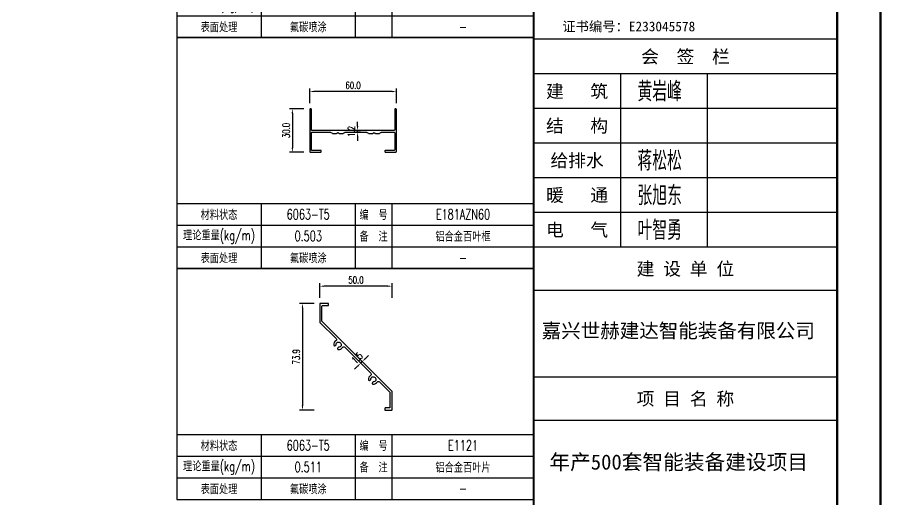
# Model space of a CAD drawing. Extents: x -160106 to 966792, y -663931 to 1550022.
# Drawn here: x -31827 to -31219, y -86220 to -85886 of the extents above; entities that cross this region are included whole.
import ezdxf
from ezdxf.enums import TextEntityAlignment as Align

# ---------------------------------------------------------------- set-up
doc = ezdxf.new("R2010")
doc.units = 0
for name, color, linetype in [('!ZN1-标注-173', 173, 'Continuous'), ('!ZN5-铝材断面-6', 6, 'Continuous'), ('0-cxFrame', 155, 'Continuous'), ('qianming', 155, 'Continuous')]:
    doc.layers.add(name, color=color, linetype=linetype)
doc.layers.add('0-cxText', color=131, linetype='Continuous', lineweight=25)
doc.styles.add('BZHZ', font='bzxw', dxfattribs={"width": 0.8, "bigfont": 'bzhz'})
doc.styles.add('cx_biaoti', font='')
doc.styles.add('cx_tuming', font='simhei.ttf')
doc.styles.add('cx_tuqian1', font='')
doc.styles.add('ZNDimTStyle', font='ROMANS.shx', dxfattribs={"width": 0.7, "bigfont": 'CHINESE.shx'})
doc.styles.add('ZNTextStyle', font='ROMANS.shx', dxfattribs={"width": 0.7, "bigfont": 'CHINESE.shx'})
doc.styles.add('样式 1', font='romans.shx', dxfattribs={"width": 0.7, "bigfont": 'chinese.shx'})
doc.styles.add('黑体', font='simhei.ttf', dxfattribs={"height": 12})
doc.styles.get('cx_biaoti').set_extended_font_data('SimSun')
doc.styles.get('cx_tuqian1').set_extended_font_data('SimSun')
doc.dimstyles.new('ZN型材-2', dxfattribs={"dimscale": 2, "dimtxt": 2.5, "dimasz": 1.5, "dimexe": 1, "dimexo": 2, "dimgap": 0.9, "dimtad": 1, "dimdec": 1, "dimzin": 0, "dimdsep": 46, "dimtxsty": 'ZNDimTStyle', "dimcen": 2.5, "dimdle": 1, "dimclrd": 173, "dimclre": 173, "dimclrt": 7, "dimazin": 2, "dimtfac": 1, "dimtdec": 4, "dimtix": 1, "dimtmove": 2, "dimatfit": 3, "dimfxl": 0, "dimfrac": 2, "dimtolj": 1, "dimtzin": 0, "dimarcsym": 0})

# ---------------------------------------------------------------- blocks, each defined once
blk = doc.blocks.new('zjcx_lan_huiqian(Dragon)')
for p, q in [((-7000, -800), (0, -800)), ((-5000, -800), (-5000, -4800)), ((-3000, -800), (-3000, -4800)), ((-7000, -1600), (0, -1600)), ((-7000, -2400), (0, -2400)), ((-7000, -3200), (0, -3200)), ((-7000, -4000), (0, -4000))]:
    blk.add_line(p, q)
at = {"const_width": 30}
blk.add_lwpolyline([(-7000, 0), (0, 0)], dxfattribs=at)
blk.add_lwpolyline([(-7000, 0), (0, 0), (0, -4800), (-7000, -4800)], close=True, dxfattribs=at)
at = {"style": 'cx_biaoti'}
for s, p in [('会  签  栏', (-3500, -400)), ('建   筑', (-6000, -1200)), ('结   构', (-6000, -2000)), ('给排水', (-6000, -2800)), ('暖   通', (-6000, -3600)), ('电   气', (-6000, -4400))]:
    blk.add_text(s, height=300, dxfattribs=at).set_placement(p, align=Align.MIDDLE)
blk = doc.blocks.new('T-汇签(Dragon)')
at = {"layer": '0-cxFrame'}
blk.add_blockref('zjcx_lan_huiqian(Dragon)', (0, 0), dxfattribs=at)
at = {"layer": 'qianming', "style": 'BZHZ', "width": 0.8}
for s, p in [('黄岩峰', (-4094, -1189)), ('蒋松松', (-4094, -2789)), ('张旭东', (-4094, -3589)), ('叶智勇', (-4094, -4389))]:
    blk.add_text(s, height=450, dxfattribs=at).set_placement(p, align=Align.MIDDLE)
blk = doc.blocks.new('zjcx_TT(Dragon)')
at = {"layer": '0-cxFrame', "const_width": 30}
blk.add_lwpolyline([(-7000, -10200), (0, -10200), (0, 0), (-7000, 0)], close=True, dxfattribs=at)
at = {"color": 7, "style": 'cx_biaoti'}
blk.add_text('证书编号：E233045578', height=225, dxfattribs=at).set_placement((-6340, -10022))
blk = doc.blocks.new('zjcx_lan_xiangmu(Dragon)')
for p, q in [((-7000, 9000), (0, 9000)), ((-7000, 6000), (0, 6000)), ((-7000, 3000), (0, 3000)), ((-5000, 1000), (-5000, 0))]:
    blk.add_line(p, q)
at = {"const_width": 30}
for points in [[(-7000, 10000), (0, 10000)], [(-7000, 7000), (0, 7000)], [(-7000, 7000), (0, 7000)], [(-7000, 4000), (0, 4000)], [(-7000, 4000), (0, 4000)], [(-7000, 1000), (0, 1000)], [(-7000, 0), (0, 0)]]:
    blk.add_lwpolyline(points, dxfattribs=at)
blk.add_lwpolyline([(-7000, 10000), (0, 10000), (0, 0), (-7000, 0)], close=True)
at = {"style": 'cx_biaoti'}
for s, p in [('建 设 单 位', (-3500, 9500)), ('项 目 名 称', (-3500, 6500)), ('子 项 名 称', (-3500, 3500)), ('工程编号', (-6013, 500))]:
    blk.add_text(s, height=300, dxfattribs=at).set_placement(p, align=Align.MIDDLE)
blk = doc.blocks.new('T-项目(Dragon)')
blk.add_blockref('zjcx_lan_xiangmu(Dragon)', (0, 0))
at = {"color": 3, "style": 'cx_tuming'}
for s, height, p in [('嘉兴世赫建达智能装备有限公司', 330, (-6816, 7901)), ('年产500套智能装备建设项目 ', 350, (-6638, 4859))]:
    blk.add_text(s, height=height, dxfattribs=at).set_placement(p)
blk = doc.blocks.new('zjcx_T2(Dragon)')
at = {"layer": '0-cxFrame', "const_width": 50}
blk.add_lwpolyline([(-7000, 40000), (0, 40000), (0, 0), (-7000, 0)], close=True, dxfattribs=at)
at = {"layer": '0-cxFrame'}
for name, p in [('zjcx_TT(Dragon)', (0, 40000)), ('T-汇签(Dragon)', (0, 29800)), ('T-项目(Dragon)', (0, 15000))]:
    blk.add_blockref(name, p, dxfattribs=at)
blk = doc.blocks.new('TK22.A2 L(Dragon)')
at = {"layer": '0-cxFrame', "color": 7, "const_width": 0.5}
blk.add_lwpolyline([(0, 0), (-594, 0), (-594, 420), (0, 420)], close=True, dxfattribs=at)
at = {"layer": '0-cxFrame', "const_width": 0.5}
for points in [[(-80, 10), (-574, 10), (-574, 410), (-80, 410)], [(-10, 10), (-80, 10), (-80, 410), (-10, 410)]]:
    blk.add_lwpolyline(points, close=True, dxfattribs=at)
at = {"layer": '0-cxFrame', "xscale": 0.01, "yscale": 0.01, "zscale": 0.01}
blk.add_blockref('zjcx_T2(Dragon)', (-10, 10), dxfattribs=at)
at = {"style": '黑体', "flags": 4}
blk.add_attdef('图幅', text='', height=3.3, dxfattribs=at).set_placement((-40, 3), align=Align.RIGHT)
at = {"layer": '0-cxText', "flags": 4}
for tag, height, style, p in [('建设单位', 3.5, 'cx_tuming', (-45, 240)), ('项目名称', 3.5, 'cx_tuming', (-45, 210)), ('子项名称', 3.5, 'cx_tuming', (-45, 180)), ('工程编号', 3.3, 'cx_tuqian1', (-35, 165)), ('图名1', 3.5, 'cx_tuming', (-45, 87)), ('图名2', 3.5, 'cx_tuming', (-45, 79)), ('图名3', 3.5, 'cx_tuming', (-45, 71)), ('出图日期', 3.3, 'cx_tuqian1', (-39, 60)), ('专业', 3.3, 'cx_tuqian1', (-55, 52)), ('图号', 3.3, 'cx_tuqian1', (-55, 44)), ('版次', 3.3, 'cx_tuqian1', (-20, 44))]:
    blk.add_attdef(tag, text='', height=height, dxfattribs=dict(at, style=style)).set_placement(p, align=Align.MIDDLE)
at = {"layer": 'Defpoints', "color": 6, "flags": 4}
for tag, height, style, p in [('tufu', 3.3, '黑体', (-12, 12)), ('dwfname', 4, 'cx_tuqian1', (-80, 3))]:
    blk.add_attdef(tag, text='', height=height, dxfattribs=dict(at, style=style)).set_placement(p, align=Align.RIGHT)
blk = doc.blocks.new('20210903165230')
at = {"layer": '!ZN1-标注-173'}
for p, q in [((0, -115), (247, -115)), ((0, -130), (247, -130)), ((0, -145), (247, -145))]:
    blk.add_line(p, q, dxfattribs=at)
at = {"layer": '!ZN1-标注-173', "color": 173, "ltscale": 0.1}
for p, q in [((58.48, -115), (58.48, -160)), ((123.5, -114.99), (123.5, -159.99)), ((148.9, -114.99), (148.9, -159.99))]:
    blk.add_line(p, q, dxfattribs=at)
at = {"layer": '!ZN1-标注-173'}
blk.add_lwpolyline([(0, -159.99), (247, -159.99), (247, 0), (0, 0)], close=True, dxfattribs=at)
at = {"layer": '!ZN1-标注-173', "color": 7, "style": 'ZNTextStyle', "width": 0.7}
for s, p in [('材料状态', (29.24, -122.5)), ('编  号', (136.2, -122.49)), ('理论重量(kg/m)', (29.24, -137.5)), ('备  注', (136.2, -137.49)), ('表面处理', (29.24, -152.5))]:
    blk.add_text(s, height=7, dxfattribs=at).set_placement(p, align=Align.MIDDLE)
at = {"layer": '!ZN1-标注-173', "color": 2, "style": '样式 1', "width": 0.7, "flags": 8}
for tag, p in [('材料状态', (90.99, -122.5)), ('编号', (198.07, -122.5)), ('米重', (90.99, -137.5)), ('备注', (198.07, -137.5)), ('表面处理', (90.99, -152.5)), ('-', (198.07, -152.5))]:
    blk.add_attdef(tag, text='', height=7, dxfattribs=at).set_placement(p, align=Align.MIDDLE)
blk = doc.blocks.new('*D3657')
at = {"layer": '!ZN1-标注-173', "color": 173, "lineweight": -2, "transparency": 16777216}
for p, q in [((-31624.62, -85945.55), (-31624.62, -85935.55)), ((-31567.62, -85937.55), (-31621.62, -85937.55)), ((-31564.62, -85945.55), (-31564.62, -85935.55))]:
    blk.add_line(p, q, dxfattribs=at)
at = {"layer": '!ZN1-标注-173', "color": 173, "transparency": 16777216}
for points in [[(-31621.62, -85937.05), (-31621.62, -85938.05), (-31624.62, -85937.55)], [(-31567.62, -85937.05), (-31567.62, -85938.05), (-31564.62, -85937.55)]]:
    blk.add_solid(points, dxfattribs=at)
at = {"layer": 'Defpoints', "color": 0, "transparency": 16777216}
for p in [(-31624.62, -85937.55), (-31624.62, -85949.55), (-31564.62, -85949.55)]:
    blk.add_point(p, dxfattribs=at)
at = {"layer": '!ZN1-标注-173', "color": 7, "transparency": 16777216, "insert": (-31594.62, -85933.25), "char_height": 5, "attachment_point": 5, "style": 'ZNDimTStyle'}
blk.add_mtext('\\A1;60.0', dxfattribs=at)
blk = doc.blocks.new('*D3658')
at = {"layer": '!ZN1-标注-173', "color": 173, "lineweight": -2, "transparency": 16777216}
for p, q in [((-31628.62, -85949.55), (-31638.62, -85949.55)), ((-31636.62, -85952.55), (-31636.62, -85976.55)), ((-31628.62, -85979.55), (-31638.62, -85979.55))]:
    blk.add_line(p, q, dxfattribs=at)
at = {"layer": '!ZN1-标注-173', "color": 173, "transparency": 16777216}
for points in [[(-31637.12, -85952.55), (-31636.12, -85952.55), (-31636.62, -85949.55)], [(-31637.12, -85976.55), (-31636.12, -85976.55), (-31636.62, -85979.55)]]:
    blk.add_solid(points, dxfattribs=at)
at = {"layer": 'Defpoints', "color": 0, "transparency": 16777216}
for p in [(-31624.62, -85949.55), (-31636.62, -85979.55), (-31624.62, -85979.55)]:
    blk.add_point(p, dxfattribs=at)
at = {"layer": '!ZN1-标注-173', "color": 7, "transparency": 16777216, "insert": (-31640.92, -85964.55), "char_height": 5, "attachment_point": 5, "rotation": 90, "style": 'ZNDimTStyle'}
blk.add_mtext('\\A1;30.0', dxfattribs=at)
blk = doc.blocks.new('*D3659')
at = {"layer": '!ZN1-标注-173', "color": 173, "lineweight": -2, "transparency": 16777216}
for p, q in [((-31617.62, -86080.38), (-31617.62, -86070.38)), ((-31570.62, -86072.38), (-31614.62, -86072.38)), ((-31567.62, -86080.38), (-31567.62, -86070.38))]:
    blk.add_line(p, q, dxfattribs=at)
at = {"layer": '!ZN1-标注-173', "color": 173, "transparency": 16777216}
for points in [[(-31614.62, -86071.88), (-31614.62, -86072.88), (-31617.62, -86072.38)], [(-31570.62, -86071.88), (-31570.62, -86072.88), (-31567.62, -86072.38)]]:
    blk.add_solid(points, dxfattribs=at)
at = {"layer": 'Defpoints', "color": 0, "transparency": 16777216}
for p in [(-31617.62, -86072.38), (-31617.62, -86084.38), (-31567.62, -86084.38)]:
    blk.add_point(p, dxfattribs=at)
at = {"layer": '!ZN1-标注-173', "color": 7, "transparency": 16777216, "insert": (-31592.62, -86068.08), "char_height": 5, "attachment_point": 5, "style": 'ZNDimTStyle'}
blk.add_mtext('\\A1;50.0', dxfattribs=at)
blk = doc.blocks.new('*D3660')
at = {"layer": '!ZN1-标注-173', "color": 173, "lineweight": -2, "transparency": 16777216}
for p, q in [((-31621.62, -86084.38), (-31631.62, -86084.38)), ((-31629.62, -86087.38), (-31629.62, -86155.25)), ((-31621.62, -86158.25), (-31631.62, -86158.25))]:
    blk.add_line(p, q, dxfattribs=at)
at = {"layer": '!ZN1-标注-173', "color": 173, "transparency": 16777216}
for points in [[(-31630.12, -86087.38), (-31629.12, -86087.38), (-31629.62, -86084.38)], [(-31630.12, -86155.25), (-31629.12, -86155.25), (-31629.62, -86158.25)]]:
    blk.add_solid(points, dxfattribs=at)
at = {"layer": 'Defpoints', "color": 0, "transparency": 16777216}
for p in [(-31617.62, -86084.38), (-31629.62, -86158.25), (-31617.62, -86158.25)]:
    blk.add_point(p, dxfattribs=at)
at = {"layer": '!ZN1-标注-173', "color": 7, "transparency": 16777216, "insert": (-31633.92, -86121.31), "char_height": 5, "attachment_point": 5, "rotation": 90, "style": 'ZNDimTStyle'}
blk.add_mtext('\\A1;73.9', dxfattribs=at)
blk = doc.blocks.new('*D3667')
at = {"layer": '!ZN1-标注-173', "color": 173, "lineweight": -2, "ltscale": 30, "transparency": 16777216}
for p, q in [((-31591.49, -85961.55), (-31591.49, -85958.55)), ((-31592.3, -85964.55), (-31589.49, -85964.55)), ((-31591.49, -85965.75), (-31591.49, -85964.55)), ((-31592.3, -85965.75), (-31589.49, -85965.75)), ((-31591.49, -85968.75), (-31591.49, -85971.75))]:
    blk.add_line(p, q, dxfattribs=at)
at = {"layer": '!ZN1-标注-173', "color": 173, "ltscale": 30, "transparency": 16777216}
for points in [[(-31591.99, -85961.55), (-31590.99, -85961.55), (-31591.49, -85964.55)], [(-31591.99, -85968.75), (-31590.99, -85968.75), (-31591.49, -85965.75)]]:
    blk.add_solid(points, dxfattribs=at)
at = {"layer": 'Defpoints', "color": 0, "ltscale": 30, "transparency": 16777216}
for p in [(-31596.3, -85964.55), (-31591.49, -85964.55), (-31596.3, -85965.75)]:
    blk.add_point(p, dxfattribs=at)
at = {"layer": '!ZN1-标注-173', "color": 7, "ltscale": 30, "transparency": 16777216, "insert": (-31595.79, -85965.15), "char_height": 5, "attachment_point": 5, "rotation": 90, "style": 'ZNDimTStyle'}
blk.add_mtext('\\A1;1.2', dxfattribs=at)
blk = doc.blocks.new('*D3668')
at = {"layer": '!ZN1-标注-173', "color": 173, "lineweight": -2, "ltscale": 30, "transparency": 16777216}
for p, q in [((-31590.25, -86122.63), (-31586.84, -86126.03)), ((-31586.13, -86122.5), (-31584.01, -86120.37)), ((-31591.44, -86127.8), (-31593.56, -86129.92)), ((-31591.31, -86123.69), (-31587.9, -86127.09)), ((-31589.32, -86125.68), (-31588.26, -86124.62))]:
    blk.add_line(p, q, dxfattribs=at)
at = {"layer": '!ZN1-标注-173', "color": 173, "ltscale": 30, "transparency": 16777216}
for points in [[(-31586.49, -86122.14), (-31585.78, -86122.85), (-31588.26, -86124.62)], [(-31591.79, -86127.44), (-31591.08, -86128.15), (-31589.32, -86125.68)]]:
    blk.add_solid(points, dxfattribs=at)
at = {"layer": 'Defpoints', "color": 0, "ltscale": 30, "transparency": 16777216}
for p in [(-31594.14, -86120.86), (-31593.07, -86119.8), (-31588.26, -86124.62)]:
    blk.add_point(p, dxfattribs=at)
at = {"layer": '!ZN1-标注-173', "color": 7, "ltscale": 30, "transparency": 16777216, "insert": (-31591.83, -86122.11), "char_height": 5, "attachment_point": 5, "rotation": 45, "style": 'ZNDimTStyle'}
blk.add_mtext('\\A1;1.5', dxfattribs=at)

msp = doc.modelspace()

# ---------------------------------------------------------------- linework, layer by layer
at = {"layer": '!ZN5-铝材断面-6', "color": 6}
for points in [[(-31605.68, -85966.4), (-31605.47, -85966.2, -0.198912), (-31605.12, -85966.05, -0.198912), (-31604.76, -85966.2), (-31604.56, -85966.4, 0.198912), (-31604.2, -85966.55), (-31601.55, -85966.55, 0.139419), (-31601.29, -85966.48), (-31600.24, -85965.83, -0.139419), (-31599.98, -85965.75), (-31592.62, -85965.75), (-31585.26, -85965.75, -0.139419), (-31585, -85965.83), (-31583.95, -85966.48, 0.139419), (-31583.68, -85966.55), (-31581.03, -85966.55, 0.198912), (-31580.68, -85966.4), (-31580.47, -85966.2, -0.198912), (-31580.12, -85966.05, -0.198912), (-31579.76, -85966.2), (-31579.56, -85966.4, 0.198912), (-31579.2, -85966.55), (-31576.55, -85966.55, 0.139419), (-31576.29, -85966.48), (-31575.24, -85965.83, -0.139419), (-31574.98, -85965.75), (-31566.32, -85965.75, -0.414214), (-31565.82, -85966.25), (-31565.82, -85977.85, -0.414214), (-31566.32, -85978.35), (-31572.12, -85978.35, 0.414214), (-31572.62, -85978.85), (-31572.62, -85979.05, 0.414214), (-31572.12, -85979.55), (-31565.12, -85979.55, 0.414214), (-31564.62, -85979.05), (-31564.62, -85950.05, 0.414214), (-31565.12, -85949.55), (-31565.32, -85949.55, 0.414214), (-31565.82, -85950.05), (-31565.82, -85964.05, -0.414214), (-31566.32, -85964.55), (-31592.62, -85964.55), (-31622.92, -85964.55, -0.414214), (-31623.42, -85964.05), (-31623.42, -85950.05, 0.414214), (-31623.92, -85949.55), (-31624.12, -85949.55, 0.414214), (-31624.62, -85950.05), (-31624.62, -85979.05, 0.414214), (-31624.12, -85979.55), (-31617.12, -85979.55, 0.414214), (-31616.62, -85979.05), (-31616.62, -85978.85, 0.414214), (-31617.12, -85978.35), (-31622.92, -85978.35, -0.414214), (-31623.42, -85977.85), (-31623.42, -85966.25, -0.414214), (-31622.92, -85965.75), (-31610.26, -85965.75, -0.139419), (-31610, -85965.83), (-31608.95, -85966.48, 0.139419), (-31608.68, -85966.55), (-31606.03, -85966.55, 0.198912)], [(-31601.89, -86114.78, -0.470149), (-31600.36, -86114.64), (-31582.33, -86132.66, -0.470149), (-31582.48, -86134.19, 0.269987), (-31583.91, -86137.19, 0.467831), (-31583.28, -86137.63), (-31582.79, -86137.5, 0.351391), (-31582.42, -86137, -2.56779), (-31580.69, -86138.72, 0.351391), (-31581.2, -86139.09), (-31581.33, -86139.58, 0.467831), (-31580.89, -86140.21, 0.269987), (-31577.89, -86138.78, -0.470149), (-31576.36, -86138.64), (-31569.21, -86145.79, -0.198912), (-31569.12, -86146), (-31569.12, -86156.45, -0.414214), (-31569.42, -86156.75), (-31572.32, -86156.75, 0.414214), (-31572.62, -86157.05), (-31572.62, -86157.95, 0.414214), (-31572.32, -86158.25), (-31567.92, -86158.25, 0.414214), (-31567.62, -86157.95), (-31567.62, -86145.38, 0.198912), (-31567.71, -86145.17), (-31616.03, -86096.84, -0.198912), (-31616.12, -86096.63), (-31616.12, -86086.18, -0.414214), (-31615.82, -86085.88), (-31611.92, -86085.88, 0.414214), (-31611.62, -86085.58), (-31611.62, -86084.68, 0.414214), (-31611.92, -86084.38), (-31617.32, -86084.38, 0.414214), (-31617.62, -86084.68), (-31617.62, -86097.25, 0.198912), (-31617.53, -86097.46), (-31606.33, -86108.66, -0.470149), (-31606.48, -86110.19, 0.269987), (-31607.91, -86113.19, 0.467831), (-31607.28, -86113.63), (-31606.79, -86113.5, 0.351391), (-31606.42, -86113, -2.56779), (-31604.69, -86114.72, 0.351391), (-31605.2, -86115.09), (-31605.33, -86115.58, 0.467831), (-31604.89, -86116.21, 0.269987)]]:
    msp.add_lwpolyline(points, format="xyb", close=True, dxfattribs=at)

# ---------------------------------------------------------------- block references
at = {"layer": '!ZN1-标注-173', "ltscale": 20}
ref = msp.add_blockref('20210903165230', (-31716.62, -85740.12), dxfattribs=at)
ref.add_attrib('备注', '铝合金百叶框', dxfattribs={"color": 2, "height": 7, "style": '样式 1', "width": 0.7}).set_placement((-31518.54, -85877.62), align=Align.MIDDLE)
ref.add_attrib('编号', 'E183AZN60', dxfattribs={"color": 2, "height": 7, "style": '样式 1', "width": 0.7}).set_placement((-31518.54, -85862.62), align=Align.MIDDLE)
ref.add_attrib('表面处理', '氟碳喷涂', dxfattribs={"color": 2, "height": 7, "style": '样式 1', "width": 0.7}).set_placement((-31625.63, -85892.62), align=Align.MIDDLE)
ref.add_attrib('米重', '0.469', dxfattribs={"color": 2, "height": 7, "style": '样式 1', "width": 0.7}).set_placement((-31625.63, -85877.62), align=Align.MIDDLE)
ref.add_attrib('材料状态', '6063-T5', dxfattribs={"color": 2, "height": 7, "style": '样式 1', "width": 0.7}).set_placement((-31625.63, -85862.62), align=Align.MIDDLE)
ref.add_attrib('-', '-', dxfattribs={"color": 2, "height": 7, "style": '样式 1', "width": 0.7}).set_placement((-31518.54, -85892.62), align=Align.MIDDLE)
ref = msp.add_blockref('20210903165230', (-31716.62, -85900.11), dxfattribs=at)
ref.add_attrib('备注', '铝合金百叶框', dxfattribs={"color": 2, "height": 7, "style": '样式 1', "width": 0.7}).set_placement((-31518.54, -86037.61), align=Align.MIDDLE)
ref.add_attrib('编号', 'E181AZN60', dxfattribs={"color": 2, "height": 7, "style": '样式 1', "width": 0.7}).set_placement((-31518.54, -86022.61), align=Align.MIDDLE)
ref.add_attrib('表面处理', '氟碳喷涂', dxfattribs={"color": 2, "height": 7, "style": '样式 1', "width": 0.7}).set_placement((-31625.63, -86052.6), align=Align.MIDDLE)
ref.add_attrib('米重', '0.503', dxfattribs={"color": 2, "height": 7, "style": '样式 1', "width": 0.7}).set_placement((-31625.63, -86037.6), align=Align.MIDDLE)
ref.add_attrib('材料状态', '6063-T5', dxfattribs={"color": 2, "height": 7, "style": '样式 1', "width": 0.7}).set_placement((-31625.63, -86022.6), align=Align.MIDDLE)
ref.add_attrib('-', '-', dxfattribs={"color": 2, "height": 7, "style": '样式 1', "width": 0.7}).set_placement((-31518.54, -86052.61), align=Align.MIDDLE)
ref = msp.add_blockref('20210903165230', (-31716.62, -86060.09), dxfattribs=at)
ref.add_attrib('备注', '铝合金百叶片', dxfattribs={"color": 2, "height": 7, "style": '样式 1', "width": 0.7}).set_placement((-31518.54, -86197.59), align=Align.MIDDLE)
ref.add_attrib('编号', 'E1121', dxfattribs={"color": 2, "height": 7, "style": '样式 1', "width": 0.7}).set_placement((-31518.54, -86182.59), align=Align.MIDDLE)
ref.add_attrib('表面处理', '氟碳喷涂', dxfattribs={"color": 2, "height": 7, "style": '样式 1', "width": 0.7}).set_placement((-31625.63, -86212.59), align=Align.MIDDLE)
ref.add_attrib('米重', '0.511', dxfattribs={"color": 2, "height": 7, "style": '样式 1', "width": 0.7}).set_placement((-31625.63, -86197.59), align=Align.MIDDLE)
ref.add_attrib('材料状态', '6063-T5', dxfattribs={"color": 2, "height": 7, "style": '样式 1', "width": 0.7}).set_placement((-31625.63, -86182.59), align=Align.MIDDLE)
ref.add_attrib('-', '-', dxfattribs={"color": 2, "height": 7, "style": '样式 1', "width": 0.7}).set_placement((-31518.54, -86212.59), align=Align.MIDDLE)
at = {"layer": '0-cxFrame', "xscale": 3, "yscale": 3, "zscale": 3}
for p in [(-31229.62, -86825.19), (-29447.62, -86825.19)]:
    msp.add_blockref('TK22.A2 L(Dragon)', p, dxfattribs=at)

# ---------------------------------------------------------------- dimensions: what is measured, and where the dimension line sits
at = {"layer": '!ZN1-标注-173'}
for base, p1, p2, picture, middle in [((-31624.62, -85937.55), (-31564.62, -85949.55), (-31624.62, -85949.55), '*D3657', (-31594.62, -85933.25)), ((-31617.62, -86072.38), (-31567.62, -86084.38), (-31617.62, -86084.38), '*D3659', (-31592.62, -86068.08))]:
    dim = msp.add_linear_dim(base=base, p1=p1, p2=p2, dimstyle='ZN型材-2', dxfattribs=at)
    dim.commit()
    dim.dimension.update_dxf_attribs({"geometry": picture, "text_midpoint": middle})
for base, p1, p2, picture, middle in [((-31636.62, -85979.55), (-31624.62, -85949.55), (-31624.62, -85979.55), '*D3658', (-31640.92, -85964.55)), ((-31629.62, -86158.25), (-31617.62, -86084.38), (-31617.62, -86158.25), '*D3660', (-31633.92, -86121.31))]:
    dim = msp.add_linear_dim(base=base, p1=p1, p2=p2, angle=90, dimstyle='ZN型材-2', dxfattribs=at)
    dim.commit()
    dim.dimension.update_dxf_attribs({"geometry": picture, "text_midpoint": middle})
at = {"layer": '!ZN1-标注-173', "ltscale": 30}
dim = msp.add_linear_dim(base=(-31591.49, -85964.55), p1=(-31596.3, -85965.75), p2=(-31596.3, -85964.55), angle=90, dimstyle='ZN型材-2', dxfattribs=at)
dim.commit()
dim.dimension.update_dxf_attribs({"geometry": '*D3667', "text_midpoint": (-31595.79, -85965.15)})
dim = msp.add_aligned_dim(p1=(-31594.14, -86120.86), p2=(-31593.07, -86119.8), distance=-6.81, dimstyle='ZN型材-2', dxfattribs=at)
dim.commit()
dim.dimension.update_dxf_attribs({"geometry": '*D3668', "text_midpoint": (-31591.83, -86122.11)})

doc.saveas('drawing.dxf')
